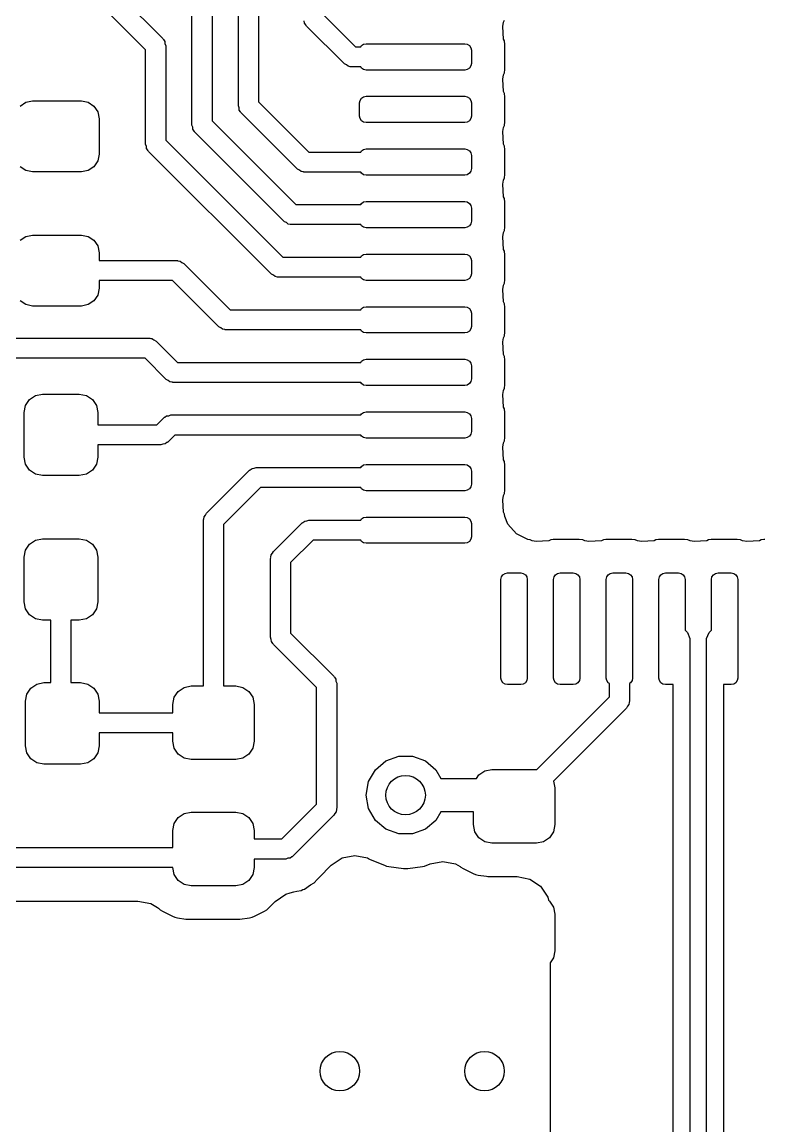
# Model space of a CAD drawing. Extents: x 0.99 to 4.24, y -7.27 to -4.02.
# Drawn here: x 3.6057 to 3.8277, y -6.7369 to -6.4063 of the extents above; entities that cross this region are included whole.
import ezdxf

# ---------------------------------------------------------------- set-up
doc = ezdxf.new("R2010")
doc.units = 0
doc.header["$MEASUREMENT"] = 0
doc.layers.add('BLACK', color=7, linetype='CONTINUOUS')

msp = doc.modelspace()

# ---------------------------------------------------------------- linework, layer by layer
at = {"layer": 'BLACK', "linetype": 'CONTINUOUS'}
for p, q in [((3.67042, -6.43142), (3.67042, -6.37545)), ((3.67642, -6.3742), (3.67642, -6.43018)), ((3.62811, -6.39158), (3.64779, -6.41126)), ((3.65654, -6.43717), (3.65654, -6.39504)), ((3.66254, -6.3938), (3.66254, -6.43592)), ((3.64267, -6.41463), (3.62474, -6.3967)), ((3.69019, -6.40663), (3.69014, -6.40598)), ((3.69591, -6.40412), (3.70552, -6.41373)), ((3.74978, -6.40638), (3.75006, -6.40576)), ((3.69057, -6.40717), (3.69019, -6.40663)), ((3.69062, -6.4073), (3.69057, -6.40717)), ((3.69069, -6.40734), (3.69062, -6.4073)), ((3.69079, -6.40749), (3.69069, -6.40734)), ((3.70216, -6.41885), (3.69079, -6.40749)), ((3.74954, -6.40762), (3.74978, -6.40638)), ((3.74981, -6.41139), (3.74954, -6.40762)), ((3.64779, -6.41126), (3.6479, -6.41142)), ((3.6479, -6.41142), (3.64797, -6.41146)), ((3.64797, -6.41146), (3.64801, -6.41158)), ((3.64801, -6.41158), (3.64839, -6.41212)), ((3.64839, -6.41212), (3.64845, -6.41277)), ((3.75005, -6.41194), (3.74981, -6.41139)), ((3.75018, -6.41298), (3.75005, -6.41194)), ((3.64267, -6.44291), (3.64267, -6.41463)), ((3.64845, -6.41277), (3.64867, -6.41339)), ((3.64867, -6.41339), (3.64867, -6.44167)), ((3.70552, -6.41373), (3.70703, -6.41373)), ((3.70703, -6.41373), (3.70727, -6.41337)), ((3.70727, -6.41337), (3.70791, -6.41295)), ((3.70791, -6.41295), (3.70866, -6.4128)), ((3.70866, -6.4128), (3.73819, -6.4128)), ((3.73819, -6.4128), (3.73894, -6.41295)), ((3.73894, -6.41295), (3.73958, -6.41337)), ((3.73958, -6.41337), (3.74001, -6.41401)), ((3.74001, -6.41401), (3.74016, -6.41476)), ((3.74016, -6.41476), (3.74016, -6.4187)), ((3.75018, -6.42048), (3.75018, -6.41298)), ((3.70275, -6.41913), (3.70216, -6.41885)), ((3.70325, -6.41955), (3.70275, -6.41913)), ((3.74016, -6.4187), (3.74001, -6.41945)), ((3.7039, -6.41967), (3.70325, -6.41955)), ((3.70402, -6.41972), (3.7039, -6.41967)), ((3.7041, -6.4197), (3.70402, -6.41972)), ((3.70428, -6.41973), (3.7041, -6.4197)), ((3.70703, -6.41973), (3.70428, -6.41973)), ((3.70727, -6.42009), (3.70703, -6.41973)), ((3.70791, -6.42052), (3.70727, -6.42009)), ((3.70866, -6.42067), (3.70791, -6.42052)), ((3.73819, -6.42067), (3.70866, -6.42067)), ((3.73894, -6.42052), (3.73819, -6.42067)), ((3.73958, -6.42009), (3.73894, -6.42052)), ((3.74001, -6.41945), (3.73958, -6.42009)), ((3.74954, -6.42337), (3.74978, -6.42213)), ((3.74978, -6.42213), (3.75006, -6.42151)), ((3.75006, -6.42151), (3.75018, -6.42048)), ((3.74981, -6.42713), (3.74954, -6.42337)), ((3.70684, -6.42976), (3.70727, -6.42912)), ((3.70727, -6.42912), (3.70791, -6.42869)), ((3.70791, -6.42869), (3.70866, -6.42854)), ((3.70866, -6.42854), (3.73819, -6.42854)), ((3.73819, -6.42854), (3.73894, -6.42869)), ((3.73894, -6.42869), (3.73958, -6.42912)), ((3.73958, -6.42912), (3.74001, -6.42976)), ((3.75005, -6.42769), (3.74981, -6.42713)), ((3.75018, -6.42873), (3.75005, -6.42769)), ((3.75018, -6.43623), (3.75018, -6.42873)), ((3.6051, -6.43148), (3.60682, -6.43033)), ((3.60682, -6.43033), (3.60886, -6.42992)), ((3.60886, -6.42992), (3.62343, -6.42992)), ((3.62343, -6.42992), (3.62546, -6.43033)), ((3.62546, -6.43033), (3.62718, -6.43148)), ((3.62718, -6.43148), (3.62834, -6.4332)), ((3.67064, -6.43204), (3.67042, -6.43142)), ((3.6707, -6.43269), (3.67064, -6.43204)), ((3.67642, -6.43018), (3.69147, -6.44523)), ((3.70669, -6.43051), (3.70684, -6.42976)), ((3.70669, -6.43445), (3.70669, -6.43051)), ((3.74001, -6.42976), (3.74016, -6.43051)), ((3.74016, -6.43051), (3.74016, -6.43445)), ((3.62834, -6.4332), (3.62874, -6.43524)), ((3.62874, -6.43524), (3.62874, -6.44587)), ((3.67107, -6.43322), (3.6707, -6.43269)), ((3.67112, -6.43335), (3.67107, -6.43322)), ((3.67119, -6.43339), (3.67112, -6.43335)), ((3.6713, -6.43354), (3.67119, -6.43339)), ((3.6881, -6.45035), (3.6713, -6.43354)), ((3.70684, -6.4352), (3.70669, -6.43445)), ((3.70727, -6.43584), (3.70684, -6.4352)), ((3.74001, -6.4352), (3.73958, -6.43584)), ((3.74016, -6.43445), (3.74001, -6.4352)), ((3.65677, -6.43778), (3.65654, -6.43717)), ((3.65682, -6.43843), (3.65677, -6.43778)), ((3.6572, -6.43897), (3.65682, -6.43843)), ((3.65725, -6.43909), (3.6572, -6.43897)), ((3.65732, -6.43914), (3.65725, -6.43909)), ((3.66254, -6.43592), (3.6876, -6.46098)), ((3.70791, -6.43627), (3.70727, -6.43584)), ((3.70866, -6.43642), (3.70791, -6.43627)), ((3.73819, -6.43642), (3.70866, -6.43642)), ((3.73894, -6.43627), (3.73819, -6.43642)), ((3.73958, -6.43584), (3.73894, -6.43627)), ((3.74954, -6.43912), (3.74978, -6.43788)), ((3.74978, -6.43788), (3.75006, -6.43725)), ((3.75006, -6.43725), (3.75018, -6.43623)), ((3.64867, -6.44167), (3.68372, -6.47672)), ((3.65742, -6.43929), (3.65732, -6.43914)), ((3.68423, -6.4661), (3.65742, -6.43929)), ((3.74981, -6.44288), (3.74954, -6.43912)), ((3.64289, -6.44353), (3.64267, -6.44291)), ((3.64295, -6.44418), (3.64289, -6.44353)), ((3.64333, -6.44472), (3.64295, -6.44418)), ((3.64337, -6.44484), (3.64333, -6.44472)), ((3.64344, -6.44488), (3.64337, -6.44484)), ((3.64355, -6.44503), (3.64344, -6.44488)), ((3.68036, -6.48185), (3.64355, -6.44503)), ((3.69147, -6.44523), (3.70703, -6.44523)), ((3.70703, -6.44523), (3.70727, -6.44487)), ((3.70727, -6.44487), (3.70791, -6.44444)), ((3.70791, -6.44444), (3.70866, -6.44429)), ((3.70866, -6.44429), (3.73819, -6.44429)), ((3.73819, -6.44429), (3.73894, -6.44444)), ((3.73894, -6.44444), (3.73958, -6.44487)), ((3.73958, -6.44487), (3.74001, -6.44551)), ((3.74001, -6.44551), (3.74016, -6.44626)), ((3.75005, -6.44343), (3.74981, -6.44288)), ((3.75018, -6.44448), (3.75005, -6.44343)), ((3.75018, -6.45198), (3.75018, -6.44448)), ((3.62834, -6.4479), (3.62718, -6.44962)), ((3.62874, -6.44587), (3.62834, -6.4479)), ((3.74016, -6.44626), (3.74016, -6.4502)), ((3.60682, -6.45078), (3.6051, -6.44962)), ((3.60886, -6.45118), (3.60682, -6.45078)), ((3.62343, -6.45118), (3.60886, -6.45118)), ((3.62546, -6.45078), (3.62343, -6.45118)), ((3.62718, -6.44962), (3.62546, -6.45078)), ((3.6887, -6.45063), (3.6881, -6.45035)), ((3.6892, -6.45105), (3.6887, -6.45063)), ((3.68984, -6.45116), (3.6892, -6.45105)), ((3.68996, -6.45122), (3.68984, -6.45116)), ((3.69004, -6.4512), (3.68996, -6.45122)), ((3.69023, -6.45123), (3.69004, -6.4512)), ((3.70703, -6.45123), (3.69023, -6.45123)), ((3.70727, -6.45159), (3.70703, -6.45123)), ((3.70791, -6.45202), (3.70727, -6.45159)), ((3.70866, -6.45217), (3.70791, -6.45202)), ((3.73819, -6.45217), (3.70866, -6.45217)), ((3.73894, -6.45202), (3.73819, -6.45217)), ((3.73958, -6.45159), (3.73894, -6.45202)), ((3.74001, -6.45095), (3.73958, -6.45159)), ((3.74016, -6.4502), (3.74001, -6.45095)), ((3.75006, -6.453), (3.75018, -6.45198)), ((3.74954, -6.45487), (3.74978, -6.45362)), ((3.74981, -6.45863), (3.74954, -6.45487)), ((3.74978, -6.45362), (3.75006, -6.453)), ((3.75005, -6.45918), (3.74981, -6.45863)), ((3.6876, -6.46098), (3.70703, -6.46098)), ((3.70703, -6.46098), (3.70727, -6.46062)), ((3.70727, -6.46062), (3.70791, -6.46019)), ((3.70791, -6.46019), (3.70866, -6.46004)), ((3.70866, -6.46004), (3.73819, -6.46004)), ((3.73819, -6.46004), (3.73894, -6.46019)), ((3.73894, -6.46019), (3.73958, -6.46062)), ((3.73958, -6.46062), (3.74001, -6.46125)), ((3.74001, -6.46125), (3.74016, -6.46201)), ((3.74016, -6.46201), (3.74016, -6.46594)), ((3.75018, -6.46023), (3.75005, -6.45918)), ((3.75018, -6.46773), (3.75018, -6.46023)), ((3.68483, -6.46637), (3.68423, -6.4661)), ((3.68533, -6.4668), (3.68483, -6.46637)), ((3.68597, -6.46691), (3.68533, -6.4668)), ((3.68609, -6.46696), (3.68597, -6.46691)), ((3.68617, -6.46694), (3.68609, -6.46696)), ((3.68635, -6.46698), (3.68617, -6.46694)), ((3.70703, -6.46698), (3.68635, -6.46698)), ((3.70727, -6.46734), (3.70703, -6.46698)), ((3.70791, -6.46776), (3.70727, -6.46734)), ((3.70866, -6.46791), (3.70791, -6.46776)), ((3.73819, -6.46791), (3.70866, -6.46791)), ((3.73894, -6.46776), (3.73819, -6.46791)), ((3.73958, -6.46734), (3.73894, -6.46776)), ((3.74001, -6.4667), (3.73958, -6.46734)), ((3.74016, -6.46594), (3.74001, -6.4667)), ((3.74978, -6.46937), (3.75006, -6.46875)), ((3.75006, -6.46875), (3.75018, -6.46773)), ((3.6051, -6.47164), (3.60682, -6.47048)), ((3.60682, -6.47048), (3.60886, -6.47008)), ((3.60886, -6.47008), (3.62343, -6.47008)), ((3.62343, -6.47008), (3.62546, -6.47048)), ((3.62546, -6.47048), (3.62718, -6.47164)), ((3.62718, -6.47164), (3.62834, -6.47336)), ((3.74954, -6.47061), (3.74978, -6.46937)), ((3.74981, -6.47438), (3.74954, -6.47061)), ((3.62834, -6.47336), (3.62874, -6.47539)), ((3.62874, -6.47539), (3.62874, -6.47771)), ((3.75005, -6.47493), (3.74981, -6.47438)), ((3.75018, -6.47597), (3.75005, -6.47493)), ((3.62874, -6.47771), (3.65197, -6.47771)), ((3.65197, -6.47771), (3.65215, -6.47774)), ((3.65215, -6.47774), (3.65223, -6.47772)), ((3.65223, -6.47772), (3.65235, -6.47778)), ((3.65235, -6.47778), (3.65299, -6.47789)), ((3.65299, -6.47789), (3.6535, -6.47831)), ((3.6535, -6.47831), (3.65409, -6.47859)), ((3.65409, -6.47859), (3.66797, -6.49247)), ((3.68372, -6.47672), (3.70703, -6.47672)), ((3.70703, -6.47672), (3.70727, -6.47636)), ((3.70727, -6.47636), (3.70791, -6.47594)), ((3.70791, -6.47594), (3.70866, -6.47579)), ((3.70866, -6.47579), (3.73819, -6.47579)), ((3.73819, -6.47579), (3.73894, -6.47594)), ((3.73894, -6.47594), (3.73958, -6.47636)), ((3.73958, -6.47636), (3.74001, -6.477)), ((3.74001, -6.477), (3.74016, -6.47776)), ((3.74016, -6.47776), (3.74016, -6.48169)), ((3.75018, -6.48347), (3.75018, -6.47597)), ((3.68095, -6.48212), (3.68036, -6.48185)), ((3.74016, -6.48169), (3.74001, -6.48245)), ((3.65073, -6.48371), (3.62874, -6.48371)), ((3.62874, -6.48371), (3.62874, -6.48602)), ((3.66461, -6.49759), (3.65073, -6.48371)), ((3.68145, -6.48254), (3.68095, -6.48212)), ((3.6821, -6.48266), (3.68145, -6.48254)), ((3.68222, -6.48271), (3.6821, -6.48266)), ((3.6823, -6.48269), (3.68222, -6.48271)), ((3.68248, -6.48272), (3.6823, -6.48269)), ((3.70703, -6.48272), (3.68248, -6.48272)), ((3.70727, -6.48308), (3.70703, -6.48272)), ((3.70791, -6.48351), (3.70727, -6.48308)), ((3.70866, -6.48366), (3.70791, -6.48351)), ((3.73819, -6.48366), (3.70866, -6.48366)), ((3.73894, -6.48351), (3.73819, -6.48366)), ((3.73958, -6.48308), (3.73894, -6.48351)), ((3.74001, -6.48245), (3.73958, -6.48308)), ((3.74954, -6.48636), (3.74978, -6.48512)), ((3.74978, -6.48512), (3.75006, -6.4845)), ((3.75006, -6.4845), (3.75018, -6.48347)), ((3.62834, -6.48806), (3.62718, -6.48978)), ((3.62874, -6.48602), (3.62834, -6.48806)), ((3.74981, -6.49013), (3.74954, -6.48636)), ((3.60682, -6.49093), (3.6051, -6.48978)), ((3.60886, -6.49134), (3.60682, -6.49093)), ((3.62343, -6.49134), (3.60886, -6.49134)), ((3.62546, -6.49093), (3.62343, -6.49134)), ((3.62718, -6.48978), (3.62546, -6.49093)), ((3.70727, -6.49211), (3.70791, -6.49169)), ((3.70791, -6.49169), (3.70866, -6.49154)), ((3.70866, -6.49154), (3.73819, -6.49154)), ((3.73819, -6.49154), (3.73894, -6.49169)), ((3.73894, -6.49169), (3.73958, -6.49211)), ((3.75005, -6.49068), (3.74981, -6.49013)), ((3.75018, -6.49172), (3.75005, -6.49068)), ((3.75018, -6.49922), (3.75018, -6.49172)), ((3.66797, -6.49247), (3.70703, -6.49247)), ((3.70703, -6.49247), (3.70727, -6.49211)), ((3.73958, -6.49211), (3.74001, -6.49275)), ((3.74001, -6.49275), (3.74016, -6.4935)), ((3.74016, -6.4935), (3.74016, -6.49744)), ((3.6652, -6.49787), (3.66461, -6.49759)), ((3.66571, -6.49829), (3.6652, -6.49787)), ((3.66635, -6.49841), (3.66571, -6.49829)), ((3.66647, -6.49846), (3.66635, -6.49841)), ((3.66655, -6.49844), (3.66647, -6.49846)), ((3.66673, -6.49847), (3.66655, -6.49844)), ((3.70703, -6.49847), (3.66673, -6.49847)), ((3.70727, -6.49883), (3.70703, -6.49847)), ((3.74001, -6.49819), (3.73958, -6.49883)), ((3.74016, -6.49744), (3.74001, -6.49819)), ((3.5572, -6.50098), (3.64365, -6.50098)), ((3.64365, -6.50098), (3.64376, -6.501)), ((3.64376, -6.501), (3.64396, -6.50095)), ((3.64396, -6.50095), (3.64421, -6.50106)), ((3.64421, -6.50106), (3.64448, -6.50104)), ((3.64448, -6.50104), (3.64465, -6.50116)), ((3.64465, -6.50116), (3.64468, -6.50117)), ((3.64468, -6.50117), (3.64479, -6.50126)), ((3.64479, -6.50126), (3.64512, -6.50149)), ((3.64512, -6.50149), (3.64582, -6.50182)), ((3.64582, -6.50182), (3.65223, -6.50822)), ((3.70791, -6.49926), (3.70727, -6.49883)), ((3.70866, -6.49941), (3.70791, -6.49926)), ((3.73819, -6.49941), (3.70866, -6.49941)), ((3.73894, -6.49926), (3.73819, -6.49941)), ((3.73958, -6.49883), (3.73894, -6.49926)), ((3.74954, -6.50211), (3.74978, -6.50087)), ((3.74978, -6.50087), (3.75006, -6.50025)), ((3.75006, -6.50025), (3.75018, -6.49922)), ((3.74981, -6.50588), (3.74954, -6.50211)), ((3.64251, -6.50698), (3.55595, -6.50698)), ((3.64886, -6.51334), (3.64251, -6.50698)), ((3.65223, -6.50822), (3.70703, -6.50822)), ((3.70703, -6.50822), (3.70727, -6.50786)), ((3.70727, -6.50786), (3.70791, -6.50743)), ((3.70791, -6.50743), (3.70866, -6.50728)), ((3.70866, -6.50728), (3.73819, -6.50728)), ((3.73819, -6.50728), (3.73894, -6.50743)), ((3.73894, -6.50743), (3.73958, -6.50786)), ((3.73958, -6.50786), (3.74001, -6.5085)), ((3.74001, -6.5085), (3.74016, -6.50925)), ((3.75005, -6.50643), (3.74981, -6.50588)), ((3.75018, -6.50747), (3.75005, -6.50643)), ((3.75018, -6.51497), (3.75018, -6.50747)), ((3.74016, -6.50925), (3.74016, -6.51319)), ((3.64946, -6.51362), (3.64886, -6.51334)), ((3.64996, -6.51404), (3.64946, -6.51362)), ((3.6506, -6.51415), (3.64996, -6.51404)), ((3.65072, -6.51421), (3.6506, -6.51415)), ((3.6508, -6.51419), (3.65072, -6.51421)), ((3.65098, -6.51422), (3.6508, -6.51419)), ((3.70703, -6.51422), (3.65098, -6.51422)), ((3.70727, -6.51458), (3.70703, -6.51422)), ((3.70791, -6.51501), (3.70727, -6.51458)), ((3.70866, -6.51516), (3.70791, -6.51501)), ((3.73894, -6.51501), (3.73819, -6.51516)), ((3.73958, -6.51458), (3.73894, -6.51501)), ((3.74001, -6.51394), (3.73958, -6.51458)), ((3.74016, -6.51319), (3.74001, -6.51394)), ((3.75006, -6.51599), (3.75018, -6.51497)), ((3.60791, -6.51933), (3.6097, -6.51814)), ((3.6097, -6.51814), (3.61181, -6.51772)), ((3.61181, -6.51772), (3.62283, -6.51772)), ((3.62283, -6.51772), (3.62494, -6.51814)), ((3.62494, -6.51814), (3.62673, -6.51933)), ((3.73819, -6.51516), (3.70866, -6.51516)), ((3.74954, -6.51786), (3.74978, -6.51662)), ((3.74981, -6.52162), (3.74954, -6.51786)), ((3.74978, -6.51662), (3.75006, -6.51599)), ((3.6063, -6.52323), (3.60672, -6.52112)), ((3.60672, -6.52112), (3.60791, -6.51933)), ((3.62673, -6.51933), (3.62793, -6.52112)), ((3.62793, -6.52112), (3.62835, -6.52323)), ((3.75005, -6.52217), (3.74981, -6.52162)), ((3.6063, -6.53661), (3.6063, -6.52323)), ((3.62835, -6.52323), (3.62835, -6.52692)), ((3.646, -6.52692), (3.64808, -6.52485)), ((3.64808, -6.52485), (3.64823, -6.52474)), ((3.64823, -6.52474), (3.64827, -6.52467)), ((3.64827, -6.52467), (3.64839, -6.52463)), ((3.64839, -6.52463), (3.64893, -6.52425)), ((3.64893, -6.52425), (3.64958, -6.52419)), ((3.64958, -6.52419), (3.6502, -6.52397)), ((3.6502, -6.52397), (3.70703, -6.52397)), ((3.70703, -6.52397), (3.70727, -6.52361)), ((3.70727, -6.52361), (3.70791, -6.52318)), ((3.70791, -6.52318), (3.70866, -6.52303)), ((3.70866, -6.52303), (3.73819, -6.52303)), ((3.73819, -6.52303), (3.73894, -6.52318)), ((3.73894, -6.52318), (3.73958, -6.52361)), ((3.73958, -6.52361), (3.74001, -6.52425)), ((3.74001, -6.52425), (3.74016, -6.525)), ((3.74016, -6.525), (3.74016, -6.52894)), ((3.75018, -6.52322), (3.75005, -6.52217)), ((3.75018, -6.53072), (3.75018, -6.52322)), ((3.62835, -6.52692), (3.646, -6.52692)), ((3.65144, -6.52997), (3.64937, -6.53204)), ((3.70703, -6.52997), (3.65144, -6.52997)), ((3.70727, -6.53033), (3.70703, -6.52997)), ((3.70791, -6.53076), (3.70727, -6.53033)), ((3.70866, -6.53091), (3.70791, -6.53076)), ((3.73819, -6.53091), (3.70866, -6.53091)), ((3.73894, -6.53076), (3.73819, -6.53091)), ((3.73958, -6.53033), (3.73894, -6.53076)), ((3.74001, -6.52969), (3.73958, -6.53033)), ((3.74016, -6.52894), (3.74001, -6.52969)), ((3.75006, -6.53174), (3.75018, -6.53072)), ((3.64724, -6.53292), (3.62835, -6.53292)), ((3.62835, -6.53292), (3.62835, -6.53661)), ((3.64786, -6.5327), (3.64724, -6.53292)), ((3.64851, -6.53264), (3.64786, -6.5327)), ((3.64905, -6.53226), (3.64851, -6.53264)), ((3.64917, -6.53222), (3.64905, -6.53226)), ((3.64921, -6.53215), (3.64917, -6.53222)), ((3.64937, -6.53204), (3.64921, -6.53215)), ((3.74954, -6.53361), (3.74978, -6.53236)), ((3.74981, -6.53737), (3.74954, -6.53361)), ((3.74978, -6.53236), (3.75006, -6.53174)), ((3.60672, -6.53872), (3.6063, -6.53661)), ((3.62835, -6.53661), (3.62793, -6.53872)), ((3.75005, -6.53792), (3.74981, -6.53737)), ((3.75018, -6.53897), (3.75005, -6.53792)), ((3.60791, -6.54051), (3.60672, -6.53872)), ((3.6097, -6.54171), (3.60791, -6.54051)), ((3.62673, -6.54051), (3.62494, -6.54171)), ((3.62793, -6.53872), (3.62673, -6.54051)), ((3.66087, -6.55339), (3.67367, -6.5406)), ((3.67367, -6.5406), (3.67382, -6.54049)), ((3.67382, -6.54049), (3.67386, -6.54042)), ((3.67386, -6.54042), (3.67398, -6.54037)), ((3.67398, -6.54037), (3.67452, -6.54)), ((3.67452, -6.54), (3.67517, -6.53994)), ((3.67517, -6.53994), (3.67579, -6.53972)), ((3.67579, -6.53972), (3.70703, -6.53972)), ((3.70703, -6.53972), (3.70727, -6.53936)), ((3.70727, -6.53936), (3.70791, -6.53893)), ((3.70791, -6.53893), (3.70866, -6.53878)), ((3.70866, -6.53878), (3.73819, -6.53878)), ((3.73819, -6.53878), (3.73894, -6.53893)), ((3.73894, -6.53893), (3.73958, -6.53936)), ((3.73958, -6.53936), (3.74001, -6.53999)), ((3.74001, -6.53999), (3.74016, -6.54075)), ((3.74016, -6.54075), (3.74016, -6.54468)), ((3.75018, -6.54647), (3.75018, -6.53897)), ((3.61181, -6.54213), (3.6097, -6.54171)), ((3.62283, -6.54213), (3.61181, -6.54213)), ((3.62494, -6.54171), (3.62283, -6.54213)), ((3.74016, -6.54468), (3.74001, -6.54544)), ((3.67703, -6.54572), (3.66599, -6.55675)), ((3.70703, -6.54572), (3.67703, -6.54572)), ((3.70727, -6.54608), (3.70703, -6.54572)), ((3.70791, -6.5465), (3.70727, -6.54608)), ((3.70866, -6.54665), (3.70791, -6.5465)), ((3.73819, -6.54665), (3.70866, -6.54665)), ((3.73894, -6.5465), (3.73819, -6.54665)), ((3.73958, -6.54608), (3.73894, -6.5465)), ((3.74001, -6.54544), (3.73958, -6.54608)), ((3.74954, -6.54935), (3.74978, -6.54811)), ((3.74978, -6.54811), (3.75006, -6.54749)), ((3.75006, -6.54749), (3.75018, -6.54647)), ((3.74981, -6.55312), (3.74954, -6.54935)), ((3.66006, -6.55513), (3.66017, -6.55449)), ((3.66017, -6.55449), (3.66059, -6.55398)), ((3.66059, -6.55398), (3.66087, -6.55339)), ((3.70727, -6.5551), (3.70791, -6.55468)), ((3.70791, -6.55468), (3.70866, -6.55453)), ((3.70866, -6.55453), (3.73819, -6.55453)), ((3.73819, -6.55453), (3.73894, -6.55468)), ((3.73894, -6.55468), (3.73958, -6.5551)), ((3.75005, -6.55367), (3.74981, -6.55312)), ((3.75014, -6.55438), (3.75005, -6.55367)), ((3.75108, -6.55664), (3.75014, -6.55438)), ((3.65999, -6.55551), (3.66002, -6.55533)), ((3.65999, -6.60512), (3.65999, -6.55551)), ((3.66, -6.55525), (3.66006, -6.55513)), ((3.66002, -6.55533), (3.66, -6.55525)), ((3.66599, -6.55675), (3.66599, -6.60512)), ((3.68095, -6.56481), (3.68941, -6.55634)), ((3.68941, -6.55634), (3.68957, -6.55624)), ((3.68957, -6.55624), (3.68961, -6.55617)), ((3.68961, -6.55617), (3.68973, -6.55612)), ((3.68973, -6.55612), (3.69027, -6.55575)), ((3.69027, -6.55575), (3.69092, -6.55569)), ((3.69092, -6.55569), (3.69154, -6.55546)), ((3.69154, -6.55546), (3.70703, -6.55546)), ((3.70703, -6.55546), (3.70727, -6.5551)), ((3.73958, -6.5551), (3.74001, -6.55574)), ((3.74001, -6.55574), (3.74016, -6.5565)), ((3.74016, -6.5565), (3.74016, -6.56043)), ((3.75363, -6.55957), (3.75108, -6.55664)), ((3.6097, -6.56144), (3.61181, -6.56102)), ((3.61181, -6.56102), (3.62283, -6.56102)), ((3.62283, -6.56102), (3.62494, -6.56144)), ((3.74001, -6.56119), (3.73958, -6.56182)), ((3.74016, -6.56043), (3.74001, -6.56119)), ((3.75705, -6.56128), (3.75363, -6.55957)), ((3.75773, -6.56136), (3.75705, -6.56128)), ((3.75835, -6.56163), (3.75773, -6.56136)), ((3.76391, -6.56136), (3.76336, -6.56161)), ((3.76465, -6.56128), (3.76391, -6.56136)), ((3.76466, -6.56128), (3.76465, -6.56128)), ((3.76465, -6.56128), (3.76465, -6.56128)), ((3.76495, -6.56124), (3.76466, -6.56128)), ((3.76466, -6.56128), (3.76466, -6.56128)), ((3.77245, -6.56124), (3.76495, -6.56124)), ((3.77347, -6.56136), (3.77245, -6.56124)), ((3.7741, -6.56163), (3.77347, -6.56136)), ((3.77965, -6.56136), (3.7791, -6.56161)), ((3.7804, -6.56128), (3.77965, -6.56136)), ((3.78041, -6.56128), (3.7804, -6.56128)), ((3.7804, -6.56128), (3.7804, -6.56128)), ((3.7807, -6.56124), (3.78041, -6.56128)), ((3.78041, -6.56128), (3.78041, -6.56128)), ((3.7882, -6.56124), (3.7807, -6.56124)), ((3.78922, -6.56136), (3.7882, -6.56124)), ((3.78985, -6.56163), (3.78922, -6.56136)), ((3.7954, -6.56136), (3.79485, -6.56161)), ((3.79614, -6.56128), (3.7954, -6.56136)), ((3.79615, -6.56128), (3.79614, -6.56128)), ((3.79614, -6.56128), (3.79614, -6.56128)), ((3.79645, -6.56124), (3.79615, -6.56128)), ((3.79615, -6.56128), (3.79615, -6.56128)), ((3.80395, -6.56124), (3.79645, -6.56124)), ((3.80497, -6.56136), (3.80395, -6.56124)), ((3.80559, -6.56163), (3.80497, -6.56136)), ((3.81115, -6.56136), (3.8106, -6.56161)), ((3.81189, -6.56128), (3.81115, -6.56136)), ((3.8119, -6.56128), (3.81189, -6.56128)), ((3.81189, -6.56128), (3.81189, -6.56128)), ((3.8122, -6.56124), (3.8119, -6.56128)), ((3.8119, -6.56128), (3.8119, -6.56128)), ((3.81969, -6.56124), (3.8122, -6.56124)), ((3.82072, -6.56136), (3.81969, -6.56124)), ((3.82134, -6.56163), (3.82072, -6.56136)), ((3.8269, -6.56136), (3.82635, -6.56161)), ((3.82764, -6.56128), (3.8269, -6.56136)), ((3.82765, -6.56128), (3.82764, -6.56128)), ((3.82764, -6.56128), (3.82764, -6.56128)), ((3.82794, -6.56124), (3.82765, -6.56128)), ((3.82765, -6.56128), (3.82765, -6.56128)), ((3.6063, -6.56654), (3.60672, -6.56443)), ((3.60672, -6.56443), (3.60791, -6.56264)), ((3.60791, -6.56264), (3.6097, -6.56144)), ((3.62494, -6.56144), (3.62673, -6.56264)), ((3.62673, -6.56264), (3.62793, -6.56443)), ((3.62793, -6.56443), (3.62835, -6.56654)), ((3.69278, -6.56146), (3.68607, -6.56817)), ((3.70703, -6.56146), (3.69278, -6.56146)), ((3.70727, -6.56182), (3.70703, -6.56146)), ((3.70791, -6.56225), (3.70727, -6.56182)), ((3.70866, -6.5624), (3.70791, -6.56225)), ((3.73819, -6.5624), (3.70866, -6.5624)), ((3.73894, -6.56225), (3.73819, -6.5624)), ((3.73958, -6.56182), (3.73894, -6.56225)), ((3.75959, -6.56188), (3.75835, -6.56163)), ((3.76336, -6.56161), (3.75959, -6.56188)), ((3.77534, -6.56188), (3.7741, -6.56163)), ((3.7791, -6.56161), (3.77534, -6.56188)), ((3.79109, -6.56188), (3.78985, -6.56163)), ((3.79485, -6.56161), (3.79109, -6.56188)), ((3.80683, -6.56188), (3.80559, -6.56163)), ((3.8106, -6.56161), (3.80683, -6.56188)), ((3.82258, -6.56188), (3.82134, -6.56163)), ((3.82635, -6.56161), (3.82258, -6.56188)), ((3.6063, -6.57992), (3.6063, -6.56654)), ((3.62835, -6.56654), (3.62835, -6.57992)), ((3.68007, -6.56693), (3.6801, -6.56675)), ((3.68007, -6.59055), (3.68007, -6.56693)), ((3.68008, -6.56667), (3.68014, -6.56655)), ((3.6801, -6.56675), (3.68008, -6.56667)), ((3.68014, -6.56655), (3.68025, -6.5659)), ((3.68025, -6.5659), (3.68067, -6.5654)), ((3.68067, -6.5654), (3.68095, -6.56481)), ((3.68607, -6.56817), (3.68607, -6.58931)), ((3.75023, -6.57141), (3.75098, -6.57126)), ((3.75098, -6.57126), (3.75492, -6.57126)), ((3.75492, -6.57126), (3.75567, -6.57141)), ((3.76598, -6.57141), (3.76673, -6.57126)), ((3.76673, -6.57126), (3.77067, -6.57126)), ((3.77067, -6.57126), (3.77142, -6.57141)), ((3.78173, -6.57141), (3.78248, -6.57126)), ((3.78248, -6.57126), (3.78642, -6.57126)), ((3.78642, -6.57126), (3.78717, -6.57141)), ((3.79747, -6.57141), (3.79823, -6.57126)), ((3.79823, -6.57126), (3.80217, -6.57126)), ((3.80217, -6.57126), (3.80292, -6.57141)), ((3.81322, -6.57141), (3.81398, -6.57126)), ((3.81398, -6.57126), (3.81791, -6.57126)), ((3.81791, -6.57126), (3.81867, -6.57141)), ((3.74902, -6.57323), (3.74917, -6.57247)), ((3.74902, -6.60276), (3.74902, -6.57323)), ((3.74917, -6.57247), (3.74959, -6.57184)), ((3.74959, -6.57184), (3.75023, -6.57141)), ((3.75567, -6.57141), (3.75631, -6.57184)), ((3.75631, -6.57184), (3.75674, -6.57247)), ((3.75674, -6.57247), (3.75689, -6.57323)), ((3.75689, -6.57323), (3.75689, -6.60276)), ((3.76476, -6.57323), (3.76491, -6.57247)), ((3.76476, -6.60276), (3.76476, -6.57323)), ((3.76491, -6.57247), (3.76534, -6.57184)), ((3.76534, -6.57184), (3.76598, -6.57141)), ((3.77142, -6.57141), (3.77206, -6.57184)), ((3.77206, -6.57184), (3.77249, -6.57247)), ((3.77249, -6.57247), (3.77264, -6.57323)), ((3.77264, -6.57323), (3.77264, -6.60276)), ((3.78051, -6.57323), (3.78066, -6.57247)), ((3.78051, -6.60276), (3.78051, -6.57323)), ((3.78066, -6.57247), (3.78109, -6.57184)), ((3.78109, -6.57184), (3.78173, -6.57141)), ((3.78717, -6.57141), (3.78781, -6.57184)), ((3.78781, -6.57184), (3.78824, -6.57247)), ((3.78824, -6.57247), (3.78839, -6.57323)), ((3.78839, -6.57323), (3.78839, -6.60276)), ((3.79626, -6.57323), (3.79641, -6.57247)), ((3.79626, -6.60276), (3.79626, -6.57323)), ((3.79641, -6.57247), (3.79684, -6.57184)), ((3.79684, -6.57184), (3.79747, -6.57141)), ((3.80292, -6.57141), (3.80356, -6.57184)), ((3.80356, -6.57184), (3.80398, -6.57247)), ((3.80398, -6.57247), (3.80413, -6.57323)), ((3.80413, -6.57323), (3.80413, -6.58839)), ((3.81201, -6.57323), (3.81216, -6.57247)), ((3.81201, -6.58839), (3.81201, -6.57323)), ((3.81216, -6.57247), (3.81258, -6.57184)), ((3.81258, -6.57184), (3.81322, -6.57141)), ((3.81867, -6.57141), (3.81931, -6.57184)), ((3.81931, -6.57184), (3.81973, -6.57247)), ((3.81973, -6.57247), (3.81988, -6.57323)), ((3.81988, -6.57323), (3.81988, -6.60276)), ((3.60672, -6.58203), (3.6063, -6.57992)), ((3.62835, -6.57992), (3.62793, -6.58203)), ((3.60791, -6.58382), (3.60672, -6.58203)), ((3.6097, -6.58501), (3.60791, -6.58382)), ((3.62673, -6.58382), (3.62494, -6.58501)), ((3.62793, -6.58203), (3.62673, -6.58382)), ((3.61181, -6.58543), (3.6097, -6.58501)), ((3.61432, -6.58543), (3.61181, -6.58543)), ((3.61432, -6.60413), (3.61432, -6.58543)), ((3.62283, -6.58543), (3.62032, -6.58543)), ((3.62032, -6.58543), (3.62032, -6.60413)), ((3.62494, -6.58501), (3.62283, -6.58543)), ((3.68029, -6.59117), (3.68007, -6.59055)), ((3.68607, -6.58931), (3.69897, -6.60221)), ((3.80413, -6.58839), (3.80484, -6.5891)), ((3.80484, -6.5891), (3.80557, -6.59087)), ((3.80557, -6.59087), (3.80557, -6.79634)), ((3.81057, -6.59087), (3.8113, -6.5891)), ((3.81057, -6.79634), (3.81057, -6.59087)), ((3.8113, -6.5891), (3.81201, -6.58839)), ((3.68035, -6.59182), (3.68029, -6.59117)), ((3.68073, -6.59236), (3.68035, -6.59182)), ((3.68077, -6.59248), (3.68073, -6.59236)), ((3.68084, -6.59252), (3.68077, -6.59248)), ((3.68095, -6.59267), (3.68084, -6.59252)), ((3.69385, -6.60557), (3.68095, -6.59267)), ((3.6101, -6.60455), (3.6122, -6.60413)), ((3.6122, -6.60413), (3.61432, -6.60413)), ((3.62032, -6.60413), (3.62323, -6.60413)), ((3.62323, -6.60413), (3.62534, -6.60455)), ((3.69897, -6.60221), (3.69908, -6.60236)), ((3.69908, -6.60236), (3.69915, -6.6024)), ((3.69915, -6.6024), (3.69919, -6.60253)), ((3.69919, -6.60253), (3.69957, -6.60306)), ((3.69957, -6.60306), (3.69963, -6.60372)), ((3.69963, -6.60372), (3.69985, -6.60433)), ((3.69985, -6.60433), (3.69985, -6.64173)), ((3.74917, -6.60351), (3.74902, -6.60276)), ((3.74959, -6.60415), (3.74917, -6.60351)), ((3.75023, -6.60457), (3.74959, -6.60415)), ((3.75631, -6.60415), (3.75567, -6.60457)), ((3.75674, -6.60351), (3.75631, -6.60415)), ((3.75689, -6.60276), (3.75674, -6.60351)), ((3.76491, -6.60351), (3.76476, -6.60276)), ((3.76534, -6.60415), (3.76491, -6.60351)), ((3.76598, -6.60457), (3.76534, -6.60415)), ((3.77206, -6.60415), (3.77142, -6.60457)), ((3.77249, -6.60351), (3.77206, -6.60415)), ((3.77264, -6.60276), (3.77249, -6.60351)), ((3.78066, -6.60351), (3.78051, -6.60276)), ((3.78109, -6.60415), (3.78066, -6.60351)), ((3.78145, -6.60439), (3.78109, -6.60415)), ((3.78781, -6.60415), (3.78745, -6.60439)), ((3.78824, -6.60351), (3.78781, -6.60415)), ((3.78839, -6.60276), (3.78824, -6.60351)), ((3.79641, -6.60351), (3.79626, -6.60276)), ((3.79684, -6.60415), (3.79641, -6.60351)), ((3.79747, -6.60457), (3.79684, -6.60415)), ((3.81931, -6.60415), (3.81867, -6.60457)), ((3.81973, -6.60351), (3.81931, -6.60415)), ((3.81988, -6.60276), (3.81973, -6.60351)), ((3.60669, -6.60965), (3.60711, -6.60754)), ((3.60711, -6.60754), (3.60831, -6.60575)), ((3.60831, -6.60575), (3.6101, -6.60455)), ((3.62534, -6.60455), (3.62713, -6.60575)), ((3.62713, -6.60575), (3.62832, -6.60754)), ((3.62832, -6.60754), (3.62874, -6.60965)), ((3.65121, -6.60852), (3.6524, -6.60673)), ((3.6524, -6.60673), (3.65419, -6.60554)), ((3.65419, -6.60554), (3.6563, -6.60512)), ((3.6563, -6.60512), (3.65999, -6.60512)), ((3.66599, -6.60512), (3.66968, -6.60512)), ((3.66968, -6.60512), (3.67179, -6.60554)), ((3.67179, -6.60554), (3.67358, -6.60673)), ((3.67358, -6.60673), (3.67478, -6.60852)), ((3.69385, -6.64049), (3.69385, -6.60557)), ((3.75098, -6.60472), (3.75023, -6.60457)), ((3.75492, -6.60472), (3.75098, -6.60472)), ((3.75567, -6.60457), (3.75492, -6.60472)), ((3.76673, -6.60472), (3.76598, -6.60457)), ((3.77067, -6.60472), (3.76673, -6.60472)), ((3.77142, -6.60457), (3.77067, -6.60472)), ((3.78145, -6.6084), (3.78145, -6.60439)), ((3.78745, -6.60439), (3.78745, -6.60965)), ((3.79823, -6.60472), (3.79747, -6.60457)), ((3.80057, -6.60472), (3.79823, -6.60472)), ((3.80057, -6.7953), (3.80057, -6.60472)), ((3.81791, -6.60472), (3.81557, -6.60472)), ((3.81557, -6.60472), (3.81557, -6.7953)), ((3.81867, -6.60457), (3.81791, -6.60472)), ((3.60669, -6.62303), (3.60669, -6.60965)), ((3.62874, -6.60965), (3.62874, -6.61314)), ((3.65079, -6.61063), (3.65121, -6.60852)), ((3.65079, -6.61314), (3.65079, -6.61063)), ((3.67478, -6.60852), (3.6752, -6.61063)), ((3.6752, -6.61063), (3.6752, -6.62165)), ((3.75972, -6.63013), (3.78145, -6.6084)), ((3.78727, -6.61067), (3.78685, -6.61117)), ((3.78738, -6.61003), (3.78727, -6.61067)), ((3.78744, -6.60991), (3.78738, -6.61003)), ((3.78745, -6.60965), (3.78742, -6.60983)), ((3.78742, -6.60983), (3.78744, -6.60991)), ((3.62874, -6.61314), (3.65079, -6.61314)), ((3.78657, -6.61177), (3.76475, -6.63359)), ((3.78685, -6.61117), (3.78657, -6.61177)), ((3.65079, -6.61914), (3.62874, -6.61914)), ((3.62874, -6.61914), (3.62874, -6.62303)), ((3.65079, -6.62165), (3.65079, -6.61914)), ((3.60711, -6.62514), (3.60669, -6.62303)), ((3.62874, -6.62303), (3.62832, -6.62514)), ((3.65121, -6.62376), (3.65079, -6.62165)), ((3.6524, -6.62555), (3.65121, -6.62376)), ((3.67478, -6.62376), (3.67358, -6.62555)), ((3.6752, -6.62165), (3.67478, -6.62376)), ((3.60831, -6.62693), (3.60711, -6.62514)), ((3.6101, -6.62812), (3.60831, -6.62693)), ((3.62713, -6.62693), (3.62534, -6.62812)), ((3.62832, -6.62514), (3.62713, -6.62693)), ((3.65419, -6.62675), (3.6524, -6.62555)), ((3.6563, -6.62717), (3.65419, -6.62675)), ((3.66968, -6.62717), (3.6563, -6.62717)), ((3.67179, -6.62675), (3.66968, -6.62717)), ((3.67358, -6.62555), (3.67179, -6.62675)), ((3.71457, -6.62757), (3.71842, -6.62616)), ((3.71842, -6.62616), (3.72252, -6.62616)), ((3.72252, -6.62616), (3.72638, -6.62757)), ((3.6122, -6.62854), (3.6101, -6.62812)), ((3.62323, -6.62854), (3.6122, -6.62854)), ((3.62534, -6.62812), (3.62323, -6.62854)), ((3.70937, -6.63376), (3.71142, -6.6302)), ((3.71142, -6.6302), (3.71457, -6.62757)), ((3.72638, -6.62757), (3.72952, -6.6302)), ((3.72952, -6.6302), (3.73102, -6.6328)), ((3.74236, -6.63173), (3.74415, -6.63054)), ((3.74415, -6.63054), (3.74626, -6.63012)), ((3.74626, -6.63012), (3.75965, -6.63012)), ((3.75965, -6.63012), (3.75972, -6.63013)), ((3.70866, -6.6378), (3.70937, -6.63376)), ((3.73102, -6.6328), (3.74165, -6.6328)), ((3.74165, -6.6328), (3.74236, -6.63173)), ((3.76475, -6.63359), (3.76516, -6.63563)), ((3.76516, -6.63563), (3.76516, -6.64665)), ((3.6834, -6.65094), (3.69385, -6.64049)), ((3.70937, -6.64183), (3.70866, -6.6378)), ((3.6524, -6.64453), (3.65419, -6.64333)), ((3.65419, -6.64333), (3.6563, -6.64291)), ((3.6563, -6.64291), (3.66968, -6.64291)), ((3.66968, -6.64291), (3.67179, -6.64333)), ((3.67179, -6.64333), (3.67358, -6.64453)), ((3.69897, -6.64385), (3.68677, -6.65606)), ((3.69925, -6.64326), (3.69897, -6.64385)), ((3.69967, -6.64276), (3.69925, -6.64326)), ((3.69978, -6.64211), (3.69967, -6.64276)), ((3.69984, -6.64199), (3.69978, -6.64211)), ((3.69985, -6.64173), (3.69982, -6.64192)), ((3.69982, -6.64192), (3.69984, -6.64199)), ((3.71142, -6.64539), (3.70937, -6.64183)), ((3.73102, -6.6428), (3.72952, -6.64539)), ((3.74075, -6.6428), (3.73102, -6.6428)), ((3.74075, -6.64665), (3.74075, -6.6428)), ((3.65079, -6.64843), (3.65121, -6.64632)), ((3.65121, -6.64632), (3.6524, -6.64453)), ((3.67358, -6.64453), (3.67478, -6.64632)), ((3.67478, -6.64632), (3.6752, -6.64843)), ((3.71457, -6.64802), (3.71142, -6.64539)), ((3.72952, -6.64539), (3.72638, -6.64802)), ((3.74117, -6.64876), (3.74075, -6.64665)), ((3.76516, -6.64665), (3.76474, -6.64876)), ((3.65079, -6.6535), (3.65079, -6.64843)), ((3.6752, -6.64843), (3.6752, -6.65094)), ((3.71842, -6.64943), (3.71457, -6.64802)), ((3.72252, -6.64943), (3.71842, -6.64943)), ((3.72638, -6.64802), (3.72252, -6.64943)), ((3.74236, -6.65055), (3.74117, -6.64876)), ((3.74415, -6.65175), (3.74236, -6.65055)), ((3.76354, -6.65055), (3.76175, -6.65175)), ((3.76474, -6.64876), (3.76354, -6.65055)), ((3.54567, -6.6535), (3.65079, -6.6535)), ((3.6752, -6.65094), (3.6834, -6.65094)), ((3.74626, -6.65217), (3.74415, -6.65175)), ((3.75965, -6.65217), (3.74626, -6.65217)), ((3.76175, -6.65175), (3.75965, -6.65217)), ((3.68465, -6.65694), (3.6752, -6.65694)), ((3.6752, -6.65694), (3.6752, -6.65945)), ((3.68526, -6.65671), (3.68465, -6.65694)), ((3.68591, -6.65666), (3.68526, -6.65671)), ((3.68645, -6.65628), (3.68591, -6.65666)), ((3.68657, -6.65624), (3.68645, -6.65628)), ((3.68661, -6.65617), (3.68657, -6.65624)), ((3.68677, -6.65606), (3.68661, -6.65617)), ((3.6982, -6.65879), (3.70144, -6.65663)), ((3.70144, -6.65663), (3.70525, -6.65587)), ((3.70525, -6.65587), (3.70906, -6.65663)), ((3.70906, -6.65663), (3.70934, -6.65677)), ((3.70934, -6.65677), (3.70946, -6.65686)), ((3.70946, -6.65686), (3.70989, -6.65704)), ((3.70989, -6.65704), (3.71417, -6.65881)), ((3.6508, -6.6595), (3.54567, -6.6595)), ((3.65121, -6.66156), (3.6508, -6.6595)), ((3.6752, -6.65945), (3.67478, -6.66156)), ((3.69456, -6.66243), (3.6982, -6.65879)), ((3.71417, -6.65881), (3.71417, -6.65881)), ((3.71417, -6.65881), (3.71477, -6.65906)), ((3.71477, -6.65906), (3.71542, -6.65915)), ((3.71542, -6.65915), (3.71542, -6.65915)), ((3.71542, -6.65915), (3.71983, -6.65973)), ((3.71983, -6.65973), (3.72047, -6.65981)), ((3.72047, -6.65981), (3.72112, -6.65973)), ((3.72112, -6.65973), (3.72552, -6.65915)), ((3.72552, -6.65915), (3.72617, -6.65906)), ((3.72552, -6.65915), (3.72552, -6.65915)), ((3.72617, -6.65906), (3.72779, -6.6584)), ((3.72779, -6.6584), (3.7316, -6.65764)), ((3.7316, -6.65764), (3.73541, -6.6584)), ((3.73541, -6.6584), (3.73684, -6.6592)), ((3.73684, -6.6592), (3.73702, -6.65938)), ((3.73702, -6.65938), (3.73772, -6.65973)), ((3.73772, -6.65973), (3.7407, -6.66125)), ((3.6524, -6.66335), (3.65121, -6.66156)), ((3.65419, -6.66454), (3.6524, -6.66335)), ((3.67358, -6.66335), (3.67179, -6.66454)), ((3.67478, -6.66156), (3.67358, -6.66335)), ((3.69314, -6.66406), (3.69397, -6.66307)), ((3.69397, -6.66307), (3.69456, -6.66243)), ((3.7407, -6.66125), (3.7407, -6.66125)), ((3.7407, -6.66125), (3.7414, -6.66161)), ((3.7414, -6.66161), (3.74217, -6.66173)), ((3.74217, -6.66173), (3.74465, -6.66212)), ((3.74465, -6.66212), (3.74465, -6.66212)), ((3.74465, -6.66212), (3.74504, -6.66219)), ((3.74504, -6.66219), (3.74587, -6.66219)), ((3.74587, -6.66219), (3.75382, -6.66218)), ((3.75382, -6.66218), (3.75763, -6.66294)), ((3.75763, -6.66294), (3.76086, -6.6651)), ((3.6563, -6.66496), (3.65419, -6.66454)), ((3.66968, -6.66496), (3.6563, -6.66496)), ((3.67179, -6.66454), (3.66968, -6.66496)), ((3.68467, -6.6675), (3.68591, -6.66708)), ((3.68591, -6.66708), (3.68705, -6.66677)), ((3.68705, -6.66677), (3.68789, -6.66658)), ((3.68789, -6.66658), (3.68917, -6.66636)), ((3.68917, -6.66636), (3.68967, -6.66607)), ((3.68967, -6.66607), (3.69023, -6.66592)), ((3.69023, -6.66592), (3.69095, -6.66542)), ((3.69095, -6.66542), (3.69129, -6.66518)), ((3.69095, -6.66542), (3.69095, -6.66542)), ((3.69129, -6.66518), (3.69202, -6.66471)), ((3.69202, -6.66471), (3.69314, -6.66406)), ((3.76086, -6.6651), (3.76302, -6.66833)), ((3.55846, -6.66952), (3.64037, -6.66952)), ((3.64037, -6.66952), (3.64419, -6.67027)), ((3.64419, -6.67027), (3.64623, -6.67142)), ((3.67893, -6.67217), (3.68144, -6.66966)), ((3.68144, -6.66966), (3.68467, -6.6675)), ((3.76302, -6.66833), (3.76322, -6.66931)), ((3.76322, -6.66931), (3.76354, -6.66953)), ((3.76354, -6.66953), (3.76474, -6.67132)), ((3.64623, -6.67142), (3.6465, -6.67162)), ((3.6465, -6.67162), (3.64706, -6.67217)), ((3.64706, -6.67217), (3.64775, -6.67253)), ((3.64775, -6.67253), (3.65074, -6.67405)), ((3.67524, -6.67405), (3.67823, -6.67253)), ((3.67823, -6.67253), (3.67893, -6.67217)), ((3.76474, -6.67132), (3.76516, -6.67343)), ((3.76516, -6.67343), (3.76516, -6.68445)), ((3.65074, -6.67405), (3.65074, -6.67405)), ((3.65074, -6.67405), (3.65144, -6.6744)), ((3.65144, -6.6744), (3.65221, -6.67453)), ((3.65221, -6.67453), (3.65469, -6.67492)), ((3.65469, -6.67492), (3.65469, -6.67492)), ((3.65469, -6.67492), (3.65508, -6.67498)), ((3.65508, -6.67498), (3.65547, -6.67498)), ((3.65547, -6.67498), (3.66299, -6.67498)), ((3.66299, -6.67498), (3.67091, -6.67498)), ((3.67091, -6.67498), (3.67375, -6.67453)), ((3.67375, -6.67453), (3.67377, -6.67453)), ((3.67377, -6.67453), (3.67454, -6.6744)), ((3.67377, -6.67453), (3.67377, -6.67453)), ((3.67454, -6.6744), (3.67524, -6.67405)), ((3.67524, -6.67405), (3.67524, -6.67405)), ((3.76474, -6.68656), (3.76378, -6.68799)), ((3.76516, -6.68445), (3.76474, -6.68656)), ((3.76378, -6.68799), (3.76378, -6.79838))]:
    msp.add_line(p, q, dxfattribs=at)
at = {"layer": 'BLACK'}
for centre in [(3.72047, -6.6378), (3.70079, -6.72047), (3.74409, -6.72047)]:
    msp.add_circle(centre, 0.00591, dxfattribs=at)

doc.saveas('drawing.dxf')
